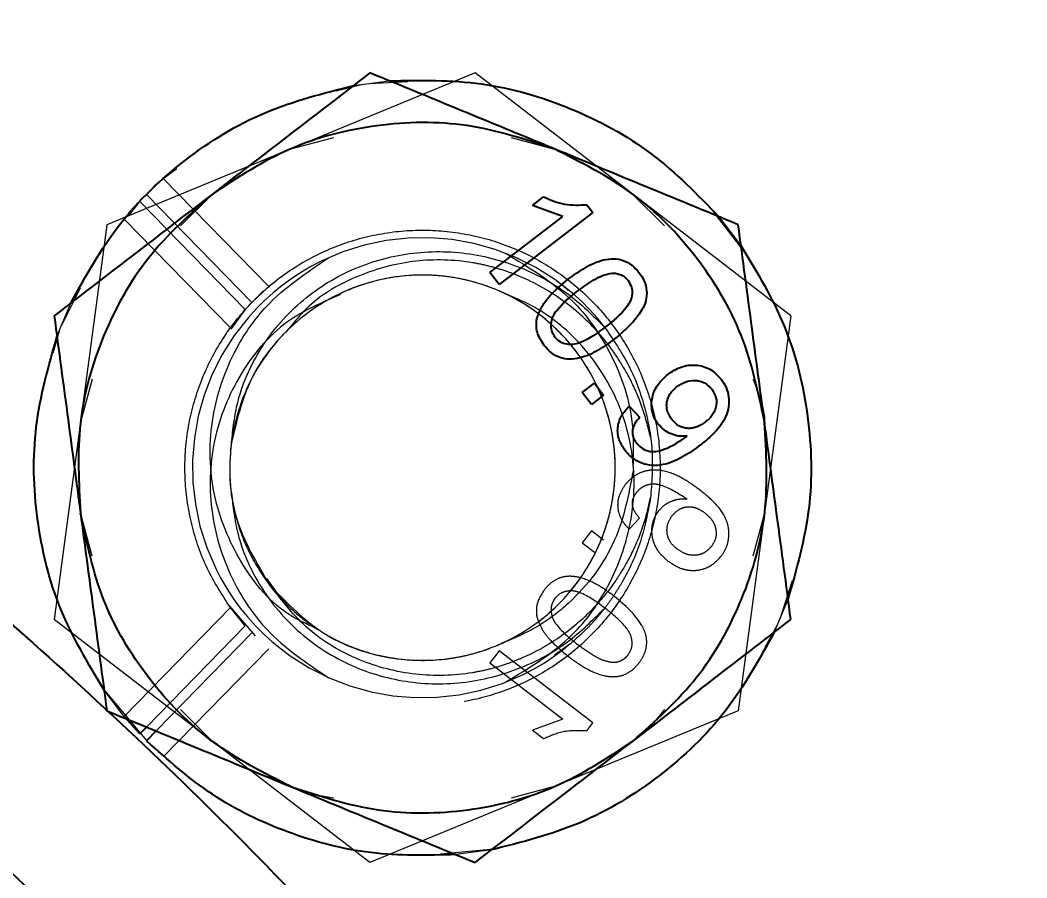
# Model space of a CAD drawing. Header units: millimetres. Extents: x 861 to 27901, y 673 to 17923.
# Drawn here: x 10956.3 to 10991, y 5947.53 to 5977.1 of the extents above; entities that cross this region are included whole.
import ezdxf

# ---------------------------------------------------------------- set-up
doc = ezdxf.new("R2010")
doc.units = ezdxf.units.MM
doc.header["$LTSCALE"] = 33.3
doc.linetypes.add('HIDDEN', pattern=[1.905, 1.27, -0.635])
doc.layers.add('CAPA_1', color=7, linetype='Continuous')
doc.styles.add('SLDTEXTSTYLE0', font='TXT', dxfattribs={"width": 0.75})
doc.dimstyles.new('SLDDIMSTYLE0', dxfattribs={"dimtxt": 66.6, "dimasz": 66.6, "dimexe": 0, "dimexo": 0.0625, "dimgap": 16.65, "dimtad": 2, "dimdec": 0, "dimlfac": 1.261261, "dimrnd": 1e-09, "dimzin": 12, "dimdsep": 46, "dimtxsty": 'SLDTEXTSTYLE0', "dimsah": 1, "dimcen": 0.09, "dimadec": 0, "dimazin": 3, "dimtfac": 1, "dimtdec": 0, "dimtofl": 0, "dimtmove": 0, "dimatfit": 3, "dimfxl": 1, "dimfrac": 2, "dimtolj": 1, "dimtzin": 12, "dimarcsym": 0})

# ---------------------------------------------------------------- blocks, each defined once
blk = doc.blocks.new('_D_13')
at = {"layer": 'CAPA_1', "transparency": 16777216}
for p, q in [((9823.174, 6912.246), (14695.32, 6912.246)), ((14662.02, 6912.246), (14662.02, 5357.984)), ((14240.181, 5357.984), (14695.32, 5357.984))]:
    blk.add_line(p, q, dxfattribs=at)
for points in [[(14662.02, 6912.246), (14651.774, 6845.646), (14672.266, 6845.646)], [(14662.02, 5357.984), (14672.266, 5424.584), (14651.774, 5424.584)]]:
    blk.add_solid(points, dxfattribs=at)
at = {"layer": 'CAPA_1', "transparency": 16777216, "insert": (14576.168, 6036.695), "char_height": 66.6, "attachment_point": 1, "rotation": 90, "style": 'SLDTEXTSTYLE0'}
blk.add_mtext('1960', dxfattribs=at)

msp = doc.modelspace()

# ---------------------------------------------------------------- linework, layer by layer
at = {"color": 1, "linetype": 'HIDDEN', "lineweight": 18}
for p, q in [((10971.982, 5975.278), (10959.287, 5970.042)), ((10982.864, 5966.901), (10971.982, 5975.278)), ((10967.19, 5974.656), (10968.065, 5974.876)), ((10967.785, 5974.839), (10969.021, 5975.004)), ((10968.329, 5974.911), (10969.664, 5974.982)), ((10965.634, 5972.66), (10967.117, 5973.055)), ((10973.221, 5973.055), (10974.719, 5972.651)), ((10961.233, 5971.634), (10961.701, 5971.978)), ((10960.652, 5971.081), (10961.233, 5971.634)), ((10964.869, 5967.91), (10961.233, 5971.634)), ((10964.283, 5967.361), (10960.652, 5971.081)), ((10977.423, 5971.09), (10978.506, 5970.003)), ((10960.044, 5970.354), (10960.419, 5970.839)), ((10960.419, 5970.839), (10964.054, 5967.115)), ((10962.832, 5971.001), (10961.831, 5970.003)), ((10980.175, 5970.513), (10981.286, 5969.067)), ((10959.287, 5970.042), (10957.473, 5956.43)), ((10959.885, 5970.237), (10963.547, 5966.486)), ((10980.386, 5970.317), (10981.146, 5969.329)), ((10965.002, 5968.003), (10964.869, 5967.91)), ((10975.186, 5967.779), (10975.005, 5967.948)), ((10957.742, 5966.608), (10958.375, 5967.873)), ((10964.869, 5967.91), (10964.283, 5967.361)), ((10967.781, 5967.863), (10967.629, 5967.784)), ((10957.569, 5966.188), (10958.044, 5967.34)), ((10964.054, 5967.115), (10963.558, 5966.437)), ((10982.864, 5966.901), (10981.051, 5953.289)), ((10957.439, 5965.625), (10957.652, 5966.39)), ((10958.78, 5964.717), (10958.38, 5963.236)), ((10977.826, 5959.757), (10978.029, 5960.635)), ((10979.209, 5960.64), (10979.286, 5960.578)), ((10958.78, 5958.614), (10958.38, 5960.114)), ((10981.958, 5960.095), (10981.558, 5958.614)), ((10977.291, 5959.543), (10977.651, 5959.925)), ((10975.996, 5959.487), (10975.677, 5959.073)), ((10976.409, 5959.168), (10975.996, 5959.487)), ((10975.677, 5959.073), (10976.091, 5958.754)), ((10964.794, 5957.842), (10965.171, 5957.315)), ((10982.912, 5957.767), (10982.494, 5956.477)), ((10959.885, 5953.094), (10963.547, 5956.846)), ((10963.52, 5956.892), (10964.405, 5955.866)), ((10964.054, 5956.216), (10963.547, 5956.846)), ((10982.769, 5957.143), (10982.294, 5955.991)), ((10968.356, 5948.053), (10957.473, 5956.43)), ((10960.649, 5952.727), (10964.054, 5956.216)), ((10982.395, 5956.237), (10981.97, 5955.47)), ((10964.283, 5955.97), (10960.983, 5952.59)), ((10974.714, 5955.216), (10975.244, 5955.594)), ((10964.869, 5955.422), (10961.233, 5951.697)), ((10972.811, 5955.349), (10972.492, 5954.935)), ((10976.038, 5952.865), (10972.811, 5955.349)), ((10972.492, 5954.935), (10975.007, 5953)), ((10960.723, 5952.193), (10959.168, 5954.048)), ((10959.885, 5953.094), (10959.192, 5954.002)), ((10962.915, 5952.241), (10961.831, 5953.328)), ((10981.051, 5953.289), (10968.356, 5948.053)), ((10975.007, 5953), (10973.958, 5952.621)), ((10975.833, 5952.599), (10976.038, 5952.865)), ((10973.958, 5952.621), (10974.339, 5952.327)), ((10974.703, 5950.671), (10973.221, 5950.276)), ((10972.628, 5948.515), (10970.794, 5948.34)), ((10972.552, 5948.492), (10971.317, 5948.328))]:
    msp.add_line(p, q, dxfattribs=at)
at = {"color": 7, "linetype": 'Continuous', "lineweight": 25}
for p, q in [((10973.958, 5970.71), (10974.339, 5971.004)), ((10975.007, 5970.332), (10973.958, 5970.71)), ((10975.833, 5970.733), (10976.038, 5970.466)), ((10976.038, 5970.466), (10972.811, 5967.982)), ((10972.492, 5968.396), (10975.007, 5970.332)), ((10972.811, 5967.982), (10972.492, 5968.396)), ((10975.677, 5964.258), (10976.091, 5964.577)), ((10976.091, 5964.577), (10976.409, 5964.163)), ((10975.996, 5963.845), (10975.677, 5964.258)), ((10976.409, 5964.163), (10975.996, 5963.845)), ((10977.291, 5963.788), (10977.651, 5963.406)), ((10979.209, 5962.691), (10979.286, 5962.753)), ((10960.419, 5952.492), (10959.885, 5953.094)), ((10960.419, 5952.492), (10960.649, 5952.727)), ((10960.652, 5952.251), (10960.983, 5952.59))]:
    msp.add_line(p, q, dxfattribs=at)
at = {"color": 1, "linetype": 'HIDDEN', "lineweight": 18}
msp.add_circle((10855.14, 5841.201), 111.981, dxfattribs=at)
for centre, radius, start, end in [((10970.169, 5961.666), 7.929, 37.5876, 307.5876), ((10855.14, 5841.201), 120.205, 271.70087, 88.29911)]:
    msp.add_arc(centre, radius, start, end, dxfattribs=at)
for points in [[(11121.761, 6013.667), (11118.455, 6018.601), (11111.843, 6028.468), (11100.893, 6042.534), (11089.23, 6056.005), (11076.814, 6068.791), (11063.705, 6080.863), (11049.939, 6092.18), (11035.56, 6102.707), (11020.613, 6112.412), (11005.146, 6121.264), (10989.207, 6129.234), (10972.846, 6136.298), (10956.115, 6142.434), (10939.065, 6147.622), (10921.752, 6151.845), (10904.23, 6155.092), (10886.552, 6157.35), (10868.776, 6158.614), (10850.957, 6158.88), (10833.152, 6158.145), (10815.415, 6156.414), (10797.803, 6153.691), (10780.372, 6149.984), (10763.176, 6145.306), (10746.27, 6139.671), (10729.705, 6133.097), (10713.536, 6125.605), (10697.812, 6117.218), (10682.583, 6107.962), (10667.897, 6097.867), (10653.801, 6086.965), (10640.337, 6075.289), (10627.55, 6062.876), (10615.478, 6049.767), (10604.161, 6036.001), (10593.633, 6021.622), (10583.929, 6006.675), (10575.077, 5991.208), (10567.107, 5975.269), (10560.043, 5958.908), (10553.907, 5942.176), (10548.719, 5925.127), (10544.495, 5907.814), (10541.249, 5890.291), (10538.99, 5872.614), (10537.726, 5854.838), (10537.461, 5837.019), (10538.195, 5819.213), (10539.927, 5801.477), (10542.65, 5783.865), (10546.357, 5766.434), (10551.034, 5749.238), (10556.67, 5732.332), (10563.241, 5715.765), (10570.746, 5699.604), (10579.086, 5683.85), (10585.374, 5673.773), (10588.519, 5668.735)], [(10622.137, 5690.482), (10619.39, 5694.885), (10613.894, 5703.69), (10606.606, 5717.459), (10600.047, 5731.582), (10594.305, 5746.059), (10589.38, 5760.834), (10585.292, 5775.861), (10582.053, 5791.095), (10579.673, 5806.486), (10578.16, 5821.986), (10577.518, 5837.546), (10577.75, 5853.118), (10578.854, 5868.653), (10580.828, 5884.101), (10583.665, 5899.415), (10587.356, 5914.545), (10591.89, 5929.444), (10597.252, 5944.066), (10603.425, 5958.364), (10610.391, 5972.293), (10618.126, 5985.81), (10626.607, 5998.872), (10635.808, 6011.438), (10645.698, 6023.468), (10656.247, 6034.925), (10667.422, 6045.772), (10679.188, 6055.976), (10691.507, 6065.504), (10704.341, 6074.326), (10717.65, 6082.414), (10731.391, 6089.744), (10745.522, 6096.291), (10759.997, 6102.036), (10774.772, 6106.961), (10789.8, 6111.049), (10805.033, 6114.288), (10820.424, 6116.668), (10835.924, 6118.181), (10851.485, 6118.823), (10867.057, 6118.591), (10882.591, 6117.486), (10898.04, 6115.512), (10913.353, 6112.675), (10928.483, 6108.984), (10943.382, 6104.451), (10958.004, 6099.089), (10972.302, 6092.915), (10986.232, 6085.95), (10999.748, 6078.215), (11012.81, 6069.733), (11025.376, 6060.533), (11037.407, 6050.643), (11048.863, 6040.093), (11059.713, 6028.92), (11069.905, 6017.147), (11079.475, 6004.855), (11085.253, 5996.232), (11088.142, 5991.92)], [(10588.519, 5668.735), (10591.824, 5663.802), (10598.436, 5653.935), (10609.386, 5639.869), (10621.049, 5626.397), (10633.465, 5613.612), (10646.574, 5601.54), (10660.34, 5590.223), (10674.719, 5579.695), (10689.666, 5569.99), (10705.133, 5561.139), (10721.072, 5553.168), (10737.433, 5546.104), (10754.165, 5539.969), (10771.214, 5534.781), (10788.527, 5530.557), (10806.05, 5527.311), (10823.727, 5525.052), (10841.503, 5523.788), (10859.322, 5523.523), (10877.128, 5524.257), (10894.864, 5525.989), (10912.476, 5528.712), (10929.907, 5532.418), (10947.103, 5537.096), (10964.01, 5542.731), (10980.574, 5549.305), (10996.743, 5556.797), (11012.467, 5565.185), (11027.696, 5574.44), (11042.382, 5584.535), (11056.479, 5595.438), (11069.942, 5607.114), (11082.729, 5619.526), (11094.801, 5632.636), (11106.118, 5646.402), (11116.646, 5660.781), (11126.351, 5675.727), (11135.202, 5691.195), (11143.172, 5707.134), (11150.237, 5723.495), (11156.372, 5740.226), (11161.56, 5757.275), (11165.784, 5774.588), (11169.03, 5792.111), (11171.289, 5809.788), (11172.553, 5827.564), (11172.818, 5845.383), (11172.084, 5863.189), (11170.352, 5880.926), (11167.629, 5898.537), (11163.922, 5915.969), (11159.245, 5933.165), (11153.609, 5950.071), (11147.038, 5966.637), (11139.533, 5982.798), (11131.194, 5998.553), (11124.905, 6008.629), (11121.761, 6013.667)], [(10990.718, 5841.201), (10990.651, 5844.446), (10990.516, 5850.936), (10989.43, 5860.62), (10987.701, 5870.204), (10985.276, 5879.639), (10982.184, 5888.876), (10978.437, 5897.867), (10974.054, 5906.566), (10969.058, 5914.928), (10963.476, 5922.91), (10957.335, 5930.472), (10950.668, 5937.573), (10943.508, 5944.178), (10935.893, 5950.252), (10927.862, 5955.764), (10919.456, 5960.686), (10910.719, 5964.992), (10901.695, 5968.66), (10892.432, 5971.671), (10882.976, 5974.01), (10873.377, 5975.665), (10863.684, 5976.627), (10853.947, 5976.891), (10844.216, 5976.456), (10834.541, 5975.324), (10824.972, 5973.501), (10815.559, 5970.996), (10806.35, 5967.822), (10797.392, 5963.995), (10788.732, 5959.536), (10780.414, 5954.468), (10772.481, 5948.815), (10764.974, 5942.608), (10757.932, 5935.879), (10751.39, 5928.661), (10745.383, 5920.993), (10739.942, 5912.914), (10735.094, 5904.465), (10730.865, 5895.69), (10727.277, 5886.635), (10724.347, 5877.345), (10722.091, 5867.869), (10720.52, 5858.256), (10719.644, 5848.555), (10719.465, 5838.816), (10719.986, 5829.089), (10721.203, 5819.424), (10723.111, 5809.872), (10725.698, 5800.482), (10728.953, 5791.301), (10732.858, 5782.377), (10737.393, 5773.756), (10742.534, 5765.483), (10748.256, 5757.6), (10754.529, 5750.148), (10761.32, 5743.165), (10768.595, 5736.687), (10776.315, 5730.748), (10784.442, 5725.378), (10792.933, 5720.604), (10801.745, 5716.453), (10810.831, 5712.942), (10820.148, 5710.104), (10829.638, 5707.892), (10836.068, 5706.999), (10839.282, 5706.553)], [(10989.925, 5841.201), (10989.845, 5844.73), (10989.685, 5851.787), (10988.393, 5862.308), (10986.339, 5872.699), (10983.46, 5882.895), (10979.794, 5892.835), (10975.358, 5902.456), (10970.181, 5911.699), (10964.296, 5920.508), (10957.737, 5928.828), (10950.545, 5936.607), (10942.766, 5943.799), (10934.446, 5950.357), (10925.637, 5956.243), (10916.394, 5961.42), (10906.773, 5965.855), (10896.833, 5969.522), (10886.637, 5972.398), (10876.246, 5974.464), (10865.726, 5975.71), (10855.14, 5976.126), (10844.553, 5975.71), (10834.033, 5974.464), (10823.642, 5972.398), (10813.446, 5969.522), (10803.506, 5965.855), (10793.885, 5961.42), (10784.642, 5956.243), (10775.833, 5950.357), (10767.513, 5943.799), (10759.734, 5936.607), (10752.542, 5928.828), (10745.983, 5920.508), (10740.098, 5911.699), (10734.921, 5902.456), (10730.486, 5892.835), (10726.819, 5882.895), (10723.943, 5872.699), (10721.876, 5862.308), (10720.631, 5851.787), (10720.215, 5841.201), (10720.631, 5830.615), (10721.876, 5820.094), (10723.943, 5809.704), (10726.819, 5799.507), (10730.486, 5789.568), (10734.921, 5779.947), (10740.098, 5770.703), (10745.983, 5761.895), (10752.542, 5753.575), (10759.734, 5745.795), (10767.513, 5738.604), (10775.833, 5732.045), (10784.642, 5726.159), (10793.885, 5720.983), (10803.506, 5716.547), (10813.446, 5712.881), (10823.642, 5710.005), (10834.033, 5707.938), (10844.553, 5706.693), (10855.14, 5706.277), (10865.726, 5706.693), (10876.246, 5707.938), (10886.637, 5710.005), (10896.833, 5712.881), (10906.773, 5716.547), (10916.394, 5720.983), (10925.637, 5726.159), (10934.446, 5732.045), (10942.766, 5738.604), (10950.545, 5745.795), (10957.737, 5753.575), (10964.296, 5761.895), (10970.181, 5770.703), (10975.358, 5779.947), (10979.794, 5789.568), (10983.46, 5799.507), (10986.339, 5809.704), (10988.393, 5820.094), (10989.685, 5830.615), (10989.845, 5837.673), (10989.925, 5841.201)], [(10988.399, 5841.201), (10988.32, 5844.69), (10988.162, 5851.667), (10986.884, 5862.069), (10984.853, 5872.342), (10982.006, 5882.423), (10978.382, 5892.25), (10973.997, 5901.762), (10968.879, 5910.901), (10963.06, 5919.61), (10956.575, 5927.835), (10949.465, 5935.527), (10941.774, 5942.637), (10933.548, 5949.121), (10924.839, 5954.94), (10915.7, 5960.058), (10906.188, 5964.444), (10896.361, 5968.068), (10886.28, 5970.915), (10876.007, 5972.946), (10865.606, 5974.223), (10858.628, 5974.382), (10855.14, 5974.461)], [(10963.547, 5956.846), (10963.262, 5957.286), (10962.692, 5958.168), (10962.178, 5959.667), (10961.939, 5961.226), (10962.008, 5962.805), (10962.375, 5964.341), (10963.028, 5965.779), (10963.945, 5967.066), (10965.089, 5968.155), (10966.421, 5969.005), (10967.89, 5969.585), (10969.443, 5969.874), (10971.023, 5969.862), (10972.571, 5969.548), (10974.031, 5968.945), (10975.349, 5968.075), (10976.477, 5966.969), (10977.373, 5965.668), (10978.004, 5964.22), (10978.347, 5962.678), (10978.39, 5961.099), (10978.131, 5959.54), (10977.579, 5958.06), (10976.755, 5956.713), (10975.689, 5955.547), (10974.42, 5954.606), (10972.995, 5953.925), (10971.466, 5953.528), (10969.889, 5953.43), (10968.322, 5953.634), (10966.827, 5954.137), (10965.439, 5954.901), (10964.668, 5955.614), (10964.283, 5955.97)], [(10964.906, 5957.615), (10964.455, 5958.364), (10963.553, 5959.864), (10963.422, 5962.552), (10964.26, 5965.062), (10966.013, 5967.066), (10968.395, 5968.245), (10971.048, 5968.423), (10973.567, 5967.572), (10975.568, 5965.822), (10976.748, 5963.439), (10976.926, 5960.787), (10976.075, 5958.267), (10974.326, 5956.267), (10971.94, 5955.084), (10969.3, 5954.916), (10966.734, 5955.731), (10965.516, 5956.987), (10964.906, 5957.615)], [(10981.997, 5841.201), (10981.921, 5837.88), (10981.771, 5831.238), (10980.554, 5821.336), (10978.621, 5811.557), (10975.911, 5801.96), (10972.461, 5792.605), (10968.286, 5783.55), (10963.414, 5774.85), (10957.875, 5766.56), (10951.702, 5758.729), (10944.933, 5751.407), (10937.611, 5744.639), (10929.781, 5738.466), (10921.49, 5732.926), (10912.791, 5728.054), (10903.736, 5723.88), (10894.381, 5720.429), (10884.784, 5717.722), (10875.005, 5715.777), (10865.103, 5714.605), (10855.14, 5714.214), (10845.176, 5714.605), (10835.274, 5715.777), (10825.495, 5717.722), (10815.898, 5720.429), (10806.543, 5723.88), (10797.488, 5728.054), (10788.789, 5732.926), (10780.498, 5738.466), (10772.668, 5744.639), (10765.346, 5751.407), (10758.577, 5758.729), (10752.404, 5766.56), (10746.865, 5774.85), (10741.993, 5783.55), (10737.818, 5792.605), (10734.367, 5801.96), (10731.661, 5811.557), (10729.715, 5821.336), (10728.543, 5831.238), (10728.152, 5841.201), (10728.543, 5851.165), (10729.715, 5861.066), (10731.661, 5870.846), (10734.367, 5880.443), (10737.818, 5889.797), (10741.993, 5898.852), (10746.865, 5907.552), (10752.404, 5915.843), (10758.577, 5923.673), (10765.346, 5930.995), (10772.668, 5937.763), (10780.498, 5943.936), (10788.789, 5949.476), (10797.488, 5954.348), (10806.543, 5958.522), (10815.898, 5961.974), (10825.495, 5964.68), (10835.274, 5966.625), (10845.176, 5967.797), (10855.14, 5968.189), (10865.103, 5967.797), (10875.005, 5966.625), (10884.784, 5964.68), (10894.381, 5961.974), (10903.736, 5958.522), (10912.791, 5954.348), (10921.49, 5949.476), (10929.781, 5943.936), (10937.611, 5937.763), (10944.933, 5930.995), (10951.702, 5923.673), (10957.875, 5915.843), (10963.414, 5907.552), (10968.286, 5898.852), (10972.461, 5889.797), (10975.911, 5880.443), (10978.621, 5870.846), (10980.554, 5861.066), (10981.771, 5851.165), (10981.921, 5844.522), (10981.997, 5841.201)], [(10976.452, 5966.502), (10976.746, 5966.071), (10977.334, 5965.211), (10977.869, 5963.733), (10978.146, 5962.187), (10978.068, 5961.147), (10978.029, 5960.627)], [(10980.015, 5841.201), (10979.94, 5844.47), (10979.792, 5851.009), (10978.595, 5860.756), (10976.692, 5870.383), (10974.024, 5879.829), (10970.628, 5889.038), (10966.518, 5897.952), (10961.723, 5906.515), (10956.269, 5914.676), (10950.193, 5922.384), (10943.53, 5929.592), (10936.323, 5936.255), (10928.615, 5942.331), (10920.454, 5947.784), (10911.89, 5952.58), (10902.976, 5956.689), (10893.768, 5960.087), (10884.321, 5962.751), (10874.694, 5964.666), (10864.947, 5965.819), (10855.14, 5966.205), (10845.332, 5965.819), (10835.585, 5964.666), (10825.958, 5962.751), (10816.511, 5960.087), (10807.303, 5956.689), (10798.389, 5952.58), (10789.825, 5947.784), (10781.664, 5942.331), (10773.956, 5936.255), (10766.749, 5929.592), (10760.086, 5922.384), (10754.01, 5914.676), (10748.557, 5906.515), (10743.761, 5897.952), (10739.651, 5889.038), (10736.255, 5879.829), (10733.587, 5870.383), (10731.684, 5860.756), (10730.487, 5851.009), (10730.339, 5844.47), (10730.265, 5841.201)], [(10964.906, 5957.615), (10964.66, 5957.975), (10964.167, 5958.696), (10963.719, 5959.934), (10963.487, 5961.229), (10963.552, 5962.1), (10963.585, 5962.535)], [(10753.617, 5775.531), (10755.397, 5772.912), (10758.956, 5767.674), (10765.055, 5760.379), (10771.665, 5753.554), (10778.801, 5747.277), (10786.405, 5741.576), (10794.434, 5736.491), (10802.836, 5732.05), (10811.562, 5728.283), (10820.555, 5725.212), (10829.762, 5722.856), (10839.126, 5721.23), (10848.588, 5720.344), (10858.091, 5720.202), (10867.575, 5720.807), (10876.983, 5722.153), (10886.256, 5724.234), (10895.337, 5727.036), (10904.17, 5730.542), (10912.701, 5734.73), (10920.878, 5739.574), (10928.648, 5745.045), (10935.966, 5751.109), (10942.786, 5757.729), (10949.065, 5764.863), (10954.764, 5772.467), (10959.85, 5780.496), (10964.29, 5788.898), (10968.057, 5797.623), (10971.128, 5806.617), (10973.484, 5815.824), (10975.111, 5825.187), (10975.997, 5834.65), (10976.139, 5844.152), (10975.534, 5853.637), (10974.187, 5863.044), (10972.107, 5872.317), (10969.305, 5881.399), (10965.799, 5890.232), (10961.611, 5898.763), (10956.766, 5906.939), (10951.295, 5914.71), (10945.231, 5922.028), (10938.612, 5928.847), (10931.478, 5935.126), (10923.874, 5940.826), (10915.845, 5945.912), (10907.443, 5950.352), (10898.717, 5954.119), (10889.724, 5957.19), (10880.517, 5959.546), (10871.153, 5961.172), (10861.691, 5962.059), (10852.188, 5962.2), (10842.704, 5961.596), (10833.296, 5960.249), (10824.023, 5958.168), (10814.942, 5955.366), (10806.109, 5951.861), (10797.578, 5947.672), (10789.402, 5942.828), (10781.631, 5937.357), (10774.313, 5931.293), (10767.494, 5924.674), (10761.215, 5917.54), (10755.515, 5909.935), (10750.429, 5901.907), (10745.989, 5893.504), (10742.222, 5884.779), (10739.151, 5875.785), (10736.795, 5866.578), (10735.168, 5857.215), (10734.282, 5847.753), (10734.14, 5838.25), (10734.745, 5828.766), (10736.092, 5819.358), (10738.173, 5810.085), (10740.972, 5801.003), (10744.488, 5792.175), (10748.64, 5783.621), (10751.958, 5778.228), (10753.617, 5775.531)], [(10754.949, 5776.392), (10756.705, 5773.807), (10760.217, 5768.638), (10766.237, 5761.439), (10772.76, 5754.703), (10779.803, 5748.508), (10787.307, 5742.883), (10795.23, 5737.864), (10803.522, 5733.482), (10812.133, 5729.764), (10821.009, 5726.733), (10830.095, 5724.408), (10839.336, 5722.804), (10848.674, 5721.929), (10858.052, 5721.789), (10867.412, 5722.386), (10876.696, 5723.715), (10885.848, 5725.768), (10894.81, 5728.533), (10903.527, 5731.993), (10911.946, 5736.126), (10920.015, 5740.907), (10927.684, 5746.307), (10934.906, 5752.291), (10941.636, 5758.823), (10947.833, 5765.864), (10953.458, 5773.369), (10958.477, 5781.292), (10962.859, 5789.584), (10966.577, 5798.195), (10969.607, 5807.071), (10971.932, 5816.157), (10973.537, 5825.398), (10974.412, 5834.736), (10974.552, 5844.114), (10973.955, 5853.474), (10972.626, 5862.758), (10970.573, 5871.909), (10967.807, 5880.871), (10964.348, 5889.589), (10960.214, 5898.008), (10955.434, 5906.077), (10950.034, 5913.746), (10944.05, 5920.968), (10937.517, 5927.698), (10930.477, 5933.894), (10922.972, 5939.52), (10915.049, 5944.539), (10906.757, 5948.92), (10898.146, 5952.638), (10889.27, 5955.669), (10880.184, 5957.994), (10870.943, 5959.599), (10861.605, 5960.474), (10852.227, 5960.613), (10842.867, 5960.017), (10833.583, 5958.688), (10824.431, 5956.634), (10815.469, 5953.869), (10806.752, 5950.409), (10798.333, 5946.276), (10790.264, 5941.495), (10782.595, 5936.096), (10775.373, 5930.112), (10768.643, 5923.579), (10762.446, 5916.539), (10756.821, 5909.034), (10751.802, 5901.111), (10747.42, 5892.818), (10743.703, 5884.208), (10740.672, 5875.332), (10738.347, 5866.246), (10736.742, 5857.005), (10735.867, 5847.667), (10735.727, 5838.289), (10736.324, 5828.929), (10737.653, 5819.644), (10739.707, 5810.493), (10742.47, 5801.53), (10745.939, 5792.818), (10750.037, 5784.376), (10753.311, 5779.053), (10754.949, 5776.392)]]:
    msp.add_open_spline(points, degree=3, dxfattribs=at)
for points, knots in [([(11104.785, 6002.686), (11101.689, 6007.305), (11095.499, 6016.544), (11085.246, 6029.715), (11074.325, 6042.329), (11062.7, 6054.3), (11050.426, 6065.603), (11037.536, 6076.2), (11024.073, 6086.057), (11010.078, 6095.144), (10995.595, 6103.432), (10980.671, 6110.895), (10965.352, 6117.509), (10949.685, 6123.254), (10933.722, 6128.112), (10917.511, 6132.067), (10901.104, 6135.106), (10884.552, 6137.221), (10867.908, 6138.404), (10851.224, 6138.653), (10834.552, 6137.965), (10817.944, 6136.344), (10801.454, 6133.794), (10785.133, 6130.324), (10769.031, 6125.944), (10753.201, 6120.668), (10737.692, 6114.512), (10722.552, 6107.497), (10707.829, 6099.644), (10693.57, 6090.977), (10679.819, 6081.525), (10666.62, 6071.317), (10654.014, 6060.384), (10642.04, 6048.762), (10630.738, 6036.487), (10620.141, 6023.598), (10610.284, 6010.134), (10601.197, 5996.139), (10592.909, 5981.657), (10585.446, 5966.733), (10578.831, 5951.413), (10573.087, 5935.747), (10568.229, 5919.784), (10564.275, 5903.573), (10561.23, 5887.166), (10559.136, 5870.614), (10557.943, 5854.847), (10557.902, 5844.605), (10557.883, 5839.924)], [0, 0, 0, 0, 0.021814, 0.043628, 0.065442, 0.087256, 0.109071, 0.130885, 0.152699, 0.174513, 0.196327, 0.218141, 0.239955, 0.261769, 0.283583, 0.305397, 0.327212, 0.349026, 0.37084, 0.392654, 0.414468, 0.436282, 0.458096, 0.47991, 0.501724, 0.523538, 0.545353, 0.567167, 0.588981, 0.610795, 0.632609, 0.654423, 0.676237, 0.698051, 0.719865, 0.74168, 0.763494, 0.785308, 0.807122, 0.828936, 0.85075, 0.872564, 0.894378, 0.916192, 0.938006, 0.959821, 0.981635, 1, 1, 1, 1]), ([(10747.255, 5564.206), (10751.701, 5562.52), (10761.345, 5558.862), (10776.563, 5554.305), (10792.767, 5550.332), (10809.176, 5547.297), (10825.727, 5545.181), (10842.371, 5543.998), (10859.055, 5543.75), (10875.728, 5544.437), (10892.335, 5546.058), (10908.825, 5548.608), (10925.146, 5552.079), (10941.248, 5556.459), (10957.078, 5561.735), (10972.587, 5567.89), (10987.727, 5574.906), (11002.45, 5582.759), (11016.709, 5591.425), (11030.46, 5600.877), (11043.659, 5611.086), (11056.265, 5622.018), (11068.239, 5633.64), (11079.541, 5645.915), (11090.138, 5658.805), (11099.995, 5672.268), (11109.082, 5686.263), (11117.37, 5700.746), (11124.833, 5715.67), (11131.448, 5730.989), (11137.193, 5746.655), (11142.05, 5762.619), (11146.005, 5778.83), (11149.044, 5795.237), (11151.159, 5811.789), (11152.343, 5828.433), (11152.591, 5845.117), (11151.904, 5861.789), (11150.282, 5878.397), (11147.733, 5894.887), (11144.262, 5911.208), (11139.882, 5927.309), (11134.605, 5943.139), (11128.453, 5958.651), (11121.426, 5973.783), (11113.617, 5988.534), (11107.729, 5997.969), (11104.785, 6002.686)], [0, 0, 0, 0, 0.019062, 0.041356, 0.06365, 0.085944, 0.108238, 0.130532, 0.152826, 0.17512, 0.197414, 0.219708, 0.242002, 0.264296, 0.286591, 0.308885, 0.331179, 0.353473, 0.375767, 0.398061, 0.420355, 0.442649, 0.464943, 0.487237, 0.509531, 0.531825, 0.554119, 0.576413, 0.598707, 0.621001, 0.643295, 0.665589, 0.687883, 0.710177, 0.732471, 0.754765, 0.77706, 0.799354, 0.821648, 0.843942, 0.866236, 0.88853, 0.910824, 0.933118, 0.955412, 0.977706, 1, 1, 1, 1]), ([(11091.47, 5994.073), (11094.257, 5989.608), (11099.832, 5980.676), (11107.224, 5966.712), (11113.876, 5952.387), (11119.7, 5937.702), (11124.696, 5922.717), (11128.842, 5907.474), (11132.128, 5892.024), (11134.541, 5876.413), (11136.076, 5860.691), (11136.727, 5844.908), (11136.492, 5829.114), (11135.372, 5813.357), (11133.37, 5797.688), (11130.492, 5782.156), (11126.748, 5766.81), (11122.15, 5751.698), (11116.711, 5736.867), (11110.45, 5722.365), (11103.385, 5708.237), (11095.539, 5694.526), (11086.937, 5681.278), (11077.605, 5668.533), (11067.573, 5656.33), (11056.873, 5644.71), (11045.539, 5633.708), (11033.605, 5623.359), (11021.11, 5613.695), (11008.092, 5604.747), (10994.593, 5596.542), (10980.656, 5589.108), (10966.323, 5582.467), (10951.641, 5576.64), (10936.655, 5571.645), (10921.413, 5567.499), (10905.962, 5564.213), (10890.351, 5561.799), (10874.63, 5560.265), (10858.847, 5559.614), (10843.052, 5559.849), (10827.295, 5560.969), (10811.627, 5562.971), (10796.095, 5565.849), (10780.748, 5569.593), (10765.636, 5574.191), (10750.806, 5579.63), (10736.303, 5585.891), (10722.175, 5592.956), (10708.465, 5600.802), (10695.216, 5609.404), (10682.471, 5618.736), (10670.269, 5628.767), (10658.648, 5639.467), (10647.646, 5650.802), (10637.297, 5662.736), (10627.633, 5675.231), (10618.685, 5688.249), (10610.481, 5701.747), (10603.046, 5715.685), (10596.405, 5730.017), (10590.578, 5744.7), (10585.583, 5759.686), (10581.438, 5774.928), (10578.148, 5790.379), (10575.75, 5805.99), (10574.19, 5821.383), (10573.887, 5831.578), (10573.74, 5836.511)], [0, 0, 0, 0, 0.015166, 0.030332, 0.045498, 0.060663, 0.075829, 0.090995, 0.106161, 0.121327, 0.136493, 0.151659, 0.166825, 0.18199, 0.197156, 0.212322, 0.227488, 0.242654, 0.25782, 0.272986, 0.288151, 0.303317, 0.318483, 0.333649, 0.348815, 0.363981, 0.379147, 0.394312, 0.409478, 0.424644, 0.43981, 0.454976, 0.470142, 0.485308, 0.500474, 0.515639, 0.530805, 0.545971, 0.561137, 0.576303, 0.591469, 0.606635, 0.6218, 0.636966, 0.652132, 0.667298, 0.682464, 0.69763, 0.712796, 0.727961, 0.743127, 0.758293, 0.773459, 0.788625, 0.803791, 0.818957, 0.834123, 0.849288, 0.864454, 0.87962, 0.894786, 0.909952, 0.925118, 0.940284, 0.955449, 0.970615, 0.985781, 1, 1, 1, 1]), ([(11088.142, 5991.92), (11090.89, 5987.518), (11096.385, 5978.712), (11103.673, 5964.944), (11110.232, 5950.821), (11115.974, 5936.343), (11120.899, 5921.569), (11124.987, 5906.541), (11128.226, 5891.308), (11130.606, 5875.917), (11132.119, 5860.417), (11132.761, 5844.856), (11132.529, 5829.284), (11131.425, 5813.749), (11129.451, 5798.301), (11126.614, 5782.988), (11122.923, 5767.858), (11118.389, 5752.958), (11113.027, 5738.337), (11106.854, 5724.039), (11099.888, 5710.109), (11092.153, 5696.592), (11083.672, 5683.53), (11074.472, 5670.965), (11064.581, 5658.934), (11054.032, 5647.478), (11042.857, 5636.63), (11031.091, 5626.427), (11018.772, 5616.899), (11005.938, 5608.077), (10992.629, 5599.988), (10978.888, 5592.659), (10964.757, 5586.111), (10950.282, 5580.366), (10935.507, 5575.442), (10920.479, 5571.354), (10905.246, 5568.114), (10889.855, 5565.735), (10874.355, 5564.221), (10858.794, 5563.58), (10843.222, 5563.812), (10827.688, 5564.916), (10812.24, 5566.891), (10796.925, 5569.724), (10781.801, 5573.429), (10767.205, 5577.812), (10757.819, 5581.376), (10753.285, 5583.098)], [0, 0, 0, 0, 0.022255, 0.044509, 0.066764, 0.089018, 0.111273, 0.133527, 0.155782, 0.178037, 0.200291, 0.222546, 0.2448, 0.267055, 0.289309, 0.311564, 0.333819, 0.356073, 0.378328, 0.400582, 0.422837, 0.445091, 0.467346, 0.489601, 0.511855, 0.53411, 0.556364, 0.578619, 0.600873, 0.623128, 0.645383, 0.667637, 0.689892, 0.712146, 0.734401, 0.756655, 0.77891, 0.801165, 0.823419, 0.845674, 0.867928, 0.890183, 0.912438, 0.934692, 0.956947, 0.979201, 1, 1, 1, 1]), ([(10963.585, 5962.535), (10963.636, 5963.001), (10963.737, 5963.921), (10964.346, 5965.487), (10965.468, 5967.052), (10967.205, 5968.342), (10969.188, 5969.054), (10971.288, 5969.194), (10973.343, 5968.734), (10975.13, 5967.816), (10976.04, 5966.911), (10976.452, 5966.502)], [0, 0, 0, 0, 0.081677, 0.161349, 0.291035, 0.413148, 0.534221, 0.654764, 0.776345, 0.898838, 1, 1, 1, 1]), ([(10973.019, 5969.064), (10973.841, 5968.571), (10975.255, 5967.724), (10976.734, 5965.648), (10977.454, 5963.656), (10977.435, 5962.271), (10977.428, 5961.772)], [0, 0, 0, 0, 0.314695, 0.54128, 0.834453, 1, 1, 1, 1]), ([(10966.537, 5956.111), (10966.186, 5956.271), (10965.059, 5956.782), (10963.738, 5958.493), (10962.815, 5960.864), (10962.808, 5963.427), (10963.561, 5965.602), (10964.907, 5967.551), (10966.174, 5968.397), (10966.933, 5968.904)], [0, 0, 0, 0, 0.073226, 0.23471, 0.3941, 0.554574, 0.712039, 0.827456, 1, 1, 1, 1]), ([(10978.029, 5962.704), (10977.938, 5963.074), (10977.755, 5963.815), (10977.322, 5964.761), (10976.82, 5965.594), (10976.235, 5966.35), (10975.301, 5967.268), (10974.328, 5967.903), (10973.466, 5968.287), (10972.987, 5968.466), (10972.462, 5968.621), (10971.443, 5968.833), (10969.905, 5968.877), (10967.96, 5968.363), (10966.391, 5967.493), (10965.712, 5966.652), (10965.46, 5966.339)], [0, 0, 0, 0, 0.069953, 0.139917, 0.190192, 0.248551, 0.314879, 0.430246, 0.459213, 0.488205, 0.524204, 0.55973, 0.679272, 0.802424, 0.926676, 1, 1, 1, 1]), ([(10964.906, 5957.615), (10965.101, 5957.381), (10965.589, 5956.798), (10966.3, 5956.242), (10966.95, 5955.851), (10967.407, 5955.617), (10967.989, 5955.38), (10968.428, 5955.252), (10968.668, 5955.196), (10968.669, 5955.196), (10968.669, 5955.196), (10968.67, 5955.196), (10968.672, 5955.195), (10968.676, 5955.194), (10968.683, 5955.193), (10968.696, 5955.19), (10968.726, 5955.183), (10968.794, 5955.168), (10969.004, 5955.125), (10969.719, 5955.011), (10970.53, 5955.007), (10971.318, 5955.121), (10971.77, 5955.214), (10972.277, 5955.359), (10972.724, 5955.531), (10972.996, 5955.655), (10973.268, 5955.788), (10973.613, 5955.978), (10974.088, 5956.294), (10974.535, 5956.65), (10974.927, 5957.022), (10975.309, 5957.447), (10975.699, 5957.964), (10976, 5958.47), (10976.166, 5958.811), (10976.292, 5959.086), (10976.439, 5959.452), (10976.606, 5959.998), (10976.725, 5960.557), (10976.8, 5961.156), (10976.819, 5961.754), (10976.785, 5962.307), (10976.721, 5962.78), (10976.651, 5963.119), (10976.601, 5963.32), (10976.534, 5963.571), (10976.417, 5963.939), (10976.211, 5964.437), (10975.995, 5964.864), (10975.781, 5965.224), (10975.437, 5965.732), (10974.891, 5966.377), (10974.099, 5967.052), (10973.314, 5967.534), (10972.582, 5967.867), (10971.885, 5968.095), (10971.183, 5968.241), (10970.468, 5968.313), (10969.235, 5968.304), (10967.475, 5967.882), (10965.551, 5966.611), (10964.11, 5964.768), (10963.76, 5963.279), (10963.585, 5962.535)], [0, 0, 0, 0, 0.025018, 0.062505, 0.073457, 0.087536, 0.104741, 0.12507, 0.12508, 0.125088, 0.125103, 0.125129, 0.125176, 0.125264, 0.125429, 0.125753, 0.126422, 0.127908, 0.131491, 0.144058, 0.187539, 0.197474, 0.209566, 0.225509, 0.240805, 0.248969, 0.250106, 0.265748, 0.281391, 0.297034, 0.312676, 0.325838, 0.344007, 0.365974, 0.374124, 0.375253, 0.390902, 0.40655, 0.422199, 0.437847, 0.456199, 0.471384, 0.483402, 0.495485, 0.499868, 0.500438, 0.516867, 0.531646, 0.544773, 0.556248, 0.566071, 0.595236, 0.625559, 0.651348, 0.670843, 0.691622, 0.711565, 0.729805, 0.750654, 0.81299, 0.875327, 0.937663, 1, 1, 1, 1]), ([(10967.337, 5967.633), (10966.702, 5967.361), (10965.282, 5966.751), (10963.729, 5964.851), (10962.818, 5962.463), (10962.807, 5959.906), (10963.561, 5957.729), (10964.907, 5955.78), (10966.174, 5954.934), (10966.933, 5954.427)], [0, 0, 0, 0, 0.123454, 0.276185, 0.426937, 0.578714, 0.727646, 0.836807, 1, 1, 1, 1]), ([(10973.019, 5954.267), (10973.84, 5954.76), (10975.252, 5955.607), (10976.743, 5957.683), (10977.438, 5959.735), (10977.509, 5962.033), (10976.906, 5964.295), (10975.581, 5966.098), (10974.139, 5967.2), (10973.299, 5967.552), (10972.879, 5967.728)], [0, 0, 0, 0, 0.165815, 0.285204, 0.439678, 0.538055, 0.684865, 0.841009, 0.920503, 1, 1, 1, 1]), ([(10981.558, 5964.717), (10981.756, 5964.22), (10981.969, 5963.684), (10981.963, 5963.12), (10981.962, 5963.079)], [0, 0, 0, 0, 0.928699, 1, 1, 1, 1]), ([(10977.428, 5961.56), (10977.271, 5960.735), (10976.945, 5959.026), (10975.575, 5957.234), (10974.14, 5956.131), (10973.299, 5955.779), (10972.879, 5955.603)], [0, 0, 0, 0, 0.315902, 0.654861, 0.827426, 1, 1, 1, 1]), ([(10979.745, 5960.884), (10979.547, 5961.028), (10979.152, 5961.316), (10978.576, 5961.563), (10978.083, 5961.602), (10977.72, 5961.525), (10977.394, 5961.349), (10977.231, 5961.164), (10977.15, 5961.072)], [0, 0, 0, 0, 0.250485, 0.500118, 0.62804, 0.750092, 0.874994, 1, 1, 1, 1]), ([(10977.15, 5961.072), (10977.072, 5960.953), (10976.954, 5960.773), (10976.893, 5960.493), (10976.893, 5960.209), (10977.006, 5959.861), (10977.196, 5959.649), (10977.291, 5959.543)], [0, 0, 0, 0, 0.249859, 0.375956, 0.500482, 0.749847, 1, 1, 1, 1]), ([(10977.539, 5960.807), (10977.591, 5960.865), (10977.697, 5960.982), (10977.912, 5961.088), (10978.148, 5961.124), (10978.61, 5961.021), (10978.943, 5960.809), (10979.209, 5960.64)], [0, 0, 0, 0, 0.125207, 0.25031, 0.375339, 0.50062, 1, 1, 1, 1]), ([(10963.585, 5960.796), (10963.636, 5960.33), (10963.737, 5959.41), (10964.346, 5957.844), (10965.468, 5956.279), (10967.205, 5954.989), (10969.188, 5954.277), (10971.288, 5954.137), (10973.343, 5954.598), (10975.13, 5955.515), (10976.04, 5956.42), (10976.452, 5956.829)], [0, 0, 0, 0, 0.081677, 0.161349, 0.291035, 0.413148, 0.534221, 0.654765, 0.776346, 0.898839, 1, 1, 1, 1]), ([(10977.651, 5959.925), (10977.593, 5959.995), (10977.487, 5960.12), (10977.408, 5960.314), (10977.399, 5960.469), (10977.427, 5960.633), (10977.494, 5960.737), (10977.539, 5960.807)], [0, 0, 0, 0, 0.277074, 0.499914, 0.624834, 0.750381, 1, 1, 1, 1]), ([(10980.462, 5958.612), (10980.524, 5958.706), (10980.649, 5958.894), (10980.732, 5959.225), (10980.733, 5959.564), (10980.61, 5960), (10980.268, 5960.462), (10979.919, 5960.743), (10979.745, 5960.884)], [0, 0, 0, 0, 0.125064, 0.25009, 0.37511, 0.500169, 0.749441, 1, 1, 1, 1]), ([(10978.029, 5960.627), (10977.938, 5960.257), (10977.755, 5959.517), (10977.322, 5958.57), (10976.82, 5957.737), (10976.235, 5956.982), (10975.301, 5956.063), (10974.328, 5955.429), (10973.466, 5955.044), (10972.987, 5954.865), (10972.462, 5954.71), (10971.443, 5954.498), (10969.907, 5954.456), (10967.954, 5954.961), (10966.166, 5956.003), (10965.326, 5957.077), (10964.906, 5957.615)], [0, 0, 0, 0, 0.066556, 0.133122, 0.180956, 0.23648, 0.299587, 0.409351, 0.436911, 0.464495, 0.498747, 0.532548, 0.646284, 0.763454, 0.881671, 1, 1, 1, 1]), ([(10978.029, 5960.627), (10977.932, 5960.118), (10977.739, 5959.099), (10977.241, 5958.033), (10976.837, 5957.371), (10976.619, 5957.049), (10976.385, 5956.739), (10976.186, 5956.5), (10975.995, 5956.287), (10975.641, 5955.91), (10975.283, 5955.613), (10975.005, 5955.383)], [0, 0, 0, 0, 0.249952, 0.499906, 0.562471, 0.625034, 0.687596, 0.750157, 0.77567, 0.825835, 1, 1, 1, 1]), ([(10979.286, 5960.578), (10979.192, 5960.581), (10979.004, 5960.589), (10978.732, 5960.507), (10978.482, 5960.373), (10978.358, 5960.233), (10978.296, 5960.163)], [0, 0, 0, 0, 0.24954, 0.50198, 0.751372, 1, 1, 1, 1]), ([(10979.912, 5960.096), (10979.822, 5960.156), (10979.686, 5960.248), (10979.476, 5960.306), (10979.312, 5960.314), (10979.153, 5960.286), (10978.951, 5960.203), (10978.839, 5960.083), (10978.765, 5960.003)], [0, 0, 0, 0, 0.249977, 0.377915, 0.500342, 0.627106, 0.750811, 1, 1, 1, 1]), ([(10978.296, 5960.163), (10978.272, 5960.13), (10978.224, 5960.064), (10978.146, 5959.921), (10978.079, 5959.728), (10978.054, 5959.483), (10978.083, 5959.239), (10978.159, 5959.005), (10978.321, 5958.719), (10978.506, 5958.556), (10978.629, 5958.448)], [0, 0, 0, 0, 0.062611, 0.125226, 0.250194, 0.373586, 0.500286, 0.62458, 0.750412, 1, 1, 1, 1]), ([(10978.765, 5960.003), (10978.706, 5959.913), (10978.618, 5959.778), (10978.579, 5959.566), (10978.586, 5959.406), (10978.628, 5959.25), (10978.725, 5959.058), (10978.846, 5958.95), (10978.926, 5958.878)], [0, 0, 0, 0, 0.24952, 0.373528, 0.499888, 0.62379, 0.750316, 1, 1, 1, 1]), ([(10980.138, 5958.962), (10980.197, 5959.055), (10980.284, 5959.194), (10980.307, 5959.412), (10980.286, 5959.574), (10980.232, 5959.729), (10980.119, 5959.917), (10979.995, 5960.024), (10979.912, 5960.096)], [0, 0, 0, 0, 0.249017, 0.371845, 0.499365, 0.623226, 0.749892, 1, 1, 1, 1]), ([(10978.926, 5958.878), (10979.021, 5958.815), (10979.21, 5958.688), (10979.502, 5958.644), (10979.726, 5958.675), (10979.942, 5958.755), (10980.059, 5958.879), (10980.138, 5958.962)], [0, 0, 0, 0, 0.25025, 0.499841, 0.629288, 0.750666, 1, 1, 1, 1]), ([(10978.629, 5958.448), (10978.774, 5958.352), (10978.991, 5958.207), (10979.329, 5958.127), (10979.589, 5958.119), (10979.843, 5958.166), (10980.165, 5958.296), (10980.343, 5958.485), (10980.462, 5958.612)], [0, 0, 0, 0, 0.249869, 0.376654, 0.500348, 0.627459, 0.750824, 1, 1, 1, 1]), ([(10976.791, 5957.227), (10976.605, 5957.363), (10976.233, 5957.633), (10975.701, 5957.875), (10975.241, 5957.939), (10974.895, 5957.884), (10974.588, 5957.711), (10974.437, 5957.537), (10974.362, 5957.45)], [0, 0, 0, 0, 0.250472, 0.500339, 0.626188, 0.75018, 0.874972, 1, 1, 1, 1]), ([(10974.362, 5957.45), (10974.268, 5957.305), (10974.127, 5957.087), (10974.089, 5956.786), (10974.094, 5956.616), (10974.11, 5956.531), (10974.118, 5956.489)], [0, 0, 0, 0, 0.498795, 0.749148, 0.874576, 1, 1, 1, 1]), ([(10974.362, 5957.45), (10974.269, 5957.305), (10974.129, 5957.087), (10974.08, 5956.743), (10974.105, 5956.574), (10974.118, 5956.489)], [0, 0, 0, 0, 0.499036, 0.74951, 1, 1, 1, 1]), ([(10974.734, 5957.163), (10974.69, 5957.092), (10974.602, 5956.95), (10974.594, 5956.695), (10974.651, 5956.451), (10974.931, 5956.035), (10975.258, 5955.777), (10975.518, 5955.571)], [0, 0, 0, 0, 0.1246964, 0.2494617, 0.3744323, 0.4996371, 1, 1, 1, 1]), ([(10976.474, 5956.812), (10976.208, 5957.012), (10975.875, 5957.262), (10975.401, 5957.425), (10975.151, 5957.419), (10974.907, 5957.344), (10974.792, 5957.223), (10974.734, 5957.163)], [0, 0, 0, 0, 0.50041, 0.625613, 0.75058, 0.875344, 1, 1, 1, 1]), ([(10977.63, 5954.934), (10977.695, 5955.03), (10977.824, 5955.221), (10977.912, 5955.562), (10977.883, 5955.913), (10977.589, 5956.545), (10977.145, 5956.924), (10976.791, 5957.227)], [0, 0, 0, 0, 0.1253733, 0.2506437, 0.3756975, 0.5011132, 1, 1, 1, 1]), ([(10977.255, 5955.216), (10977.299, 5955.287), (10977.388, 5955.428), (10977.402, 5955.684), (10977.34, 5955.928), (10977.064, 5956.347), (10976.736, 5956.606), (10976.474, 5956.812)], [0, 0, 0, 0, 0.124745, 0.249484, 0.374471, 0.499648, 1, 1, 1, 1]), ([(10974.118, 5956.489), (10974.171, 5956.354), (10974.277, 5956.083), (10974.64, 5955.622), (10974.975, 5955.344), (10975.199, 5955.158)], [0, 0, 0, 0, 0.249754, 0.499871, 1, 1, 1, 1]), ([(10975.518, 5955.571), (10975.7, 5955.439), (10975.973, 5955.24), (10976.372, 5955.025), (10976.593, 5954.98), (10976.703, 5954.957)], [0, 0, 0, 0, 0.500372, 0.750515, 1, 1, 1, 1]), ([(10975.199, 5955.158), (10975.385, 5955.023), (10975.757, 5954.752), (10976.294, 5954.506), (10976.755, 5954.445), (10977.1, 5954.503), (10977.403, 5954.672), (10977.555, 5954.846), (10977.63, 5954.934)], [0, 0, 0, 0, 0.2504815, 0.5003453, 0.6318665, 0.7502213, 0.8749868, 1, 1, 1, 1]), ([(10976.703, 5954.957), (10976.756, 5954.959), (10976.862, 5954.962), (10977.014, 5955.011), (10977.127, 5955.082), (10977.205, 5955.154), (10977.238, 5955.195), (10977.255, 5955.216)], [0, 0, 0, 0, 0.250055, 0.499949, 0.749722, 0.874857, 1, 1, 1, 1]), ([(10978.506, 5953.328), (10978.174, 5952.908), (10977.817, 5952.456), (10977.325, 5952.179), (10977.29, 5952.159)], [0, 0, 0, 0, 0.928699, 1, 1, 1, 1]), ([(10974.339, 5952.327), (10974.578, 5952.43), (10975.055, 5952.636), (10975.574, 5952.611), (10975.833, 5952.599)], [0, 0, 0, 0, 0.5008657, 1, 1, 1, 1]), ([(10967.117, 5950.276), (10966.587, 5950.354), (10966.017, 5950.438), (10965.531, 5950.725), (10965.497, 5950.745)], [0, 0, 0, 0, 0.928699, 1, 1, 1, 1])]:
    msp.add_open_spline(points, degree=3, knots=knots, dxfattribs=at)
at = {"color": 7, "linetype": 'Continuous', "lineweight": 25}
for points in [[(10732.249, 5932.38), (10734.682, 5935.51), (10739.549, 5941.77), (10747.744, 5950.406), (10756.535, 5958.422), (10765.935, 5965.72), (10775.869, 5972.27), (10786.283, 5978.028), (10797.113, 5982.96), (10808.292, 5987.037), (10819.754, 5990.233), (10831.43, 5992.531), (10843.249, 5993.915), (10855.14, 5994.377), (10867.03, 5993.915), (10878.849, 5992.531), (10890.525, 5990.233), (10901.987, 5987.037), (10913.166, 5982.96), (10923.996, 5978.028), (10934.41, 5972.27), (10944.344, 5965.72), (10953.744, 5958.422), (10962.535, 5950.406), (10970.73, 5941.77), (10975.597, 5935.51), (10978.03, 5932.38)], [(10738.38, 5929.98), (10740.716, 5932.916), (10745.39, 5938.788), (10753.23, 5946.881), (10761.62, 5954.39), (10770.574, 5961.223), (10780.021, 5967.353), (10789.912, 5972.739), (10800.186, 5977.352), (10810.784, 5981.163), (10821.642, 5984.152), (10832.698, 5986.299), (10843.886, 5987.592), (10855.14, 5988.024), (10866.393, 5987.592), (10877.581, 5986.299), (10888.637, 5984.152), (10899.495, 5981.163), (10910.093, 5977.352), (10920.367, 5972.739), (10930.258, 5967.353), (10939.705, 5961.223), (10948.659, 5954.39), (10957.049, 5946.881), (10964.889, 5938.788), (10969.563, 5932.916), (10971.899, 5929.98)], [(10969.021, 5975.004), (10970.088, 5975.022), (10972.223, 5975.059), (10975.316, 5974.145), (10978.154, 5972.613), (10979.642, 5971.082), (10980.386, 5970.317)], [(10958.044, 5967.34), (10958.561, 5968.274), (10959.597, 5970.141), (10961.935, 5972.362), (10964.681, 5974.054), (10966.75, 5974.577), (10967.785, 5974.839)], [(10974.703, 5972.66), (10973.713, 5972.984), (10971.733, 5973.63), (10968.583, 5973.573), (10965.527, 5972.804), (10963.785, 5971.661), (10962.915, 5971.09)], [(10981.958, 5963.236), (10981.743, 5964.255), (10981.313, 5966.293), (10979.688, 5968.993), (10977.494, 5971.255), (10975.633, 5972.192), (10974.703, 5972.66)], [(10962.915, 5971.09), (10962.139, 5970.394), (10960.589, 5969.003), (10959.064, 5966.246), (10958.202, 5963.215), (10958.321, 5961.135), (10958.38, 5960.095)], [(10981.146, 5969.329), (10981.696, 5968.414), (10982.795, 5966.583), (10983.549, 5963.448), (10983.642, 5960.224), (10983.06, 5958.17), (10982.769, 5957.143)], [(10959.192, 5954.002), (10958.642, 5954.917), (10957.543, 5956.748), (10956.788, 5959.883), (10956.696, 5963.107), (10957.278, 5965.161), (10957.569, 5966.188)], [(10977.423, 5952.241), (10978.198, 5952.937), (10979.748, 5954.328), (10981.274, 5957.086), (10982.136, 5960.117), (10982.017, 5962.196), (10981.958, 5963.236)], [(10965.634, 5950.671), (10964.704, 5951.14), (10962.844, 5952.077), (10960.65, 5954.338), (10959.025, 5957.038), (10958.595, 5959.076), (10958.38, 5960.095)], [(10982.294, 5955.991), (10981.776, 5955.057), (10980.741, 5953.19), (10978.403, 5950.969), (10975.657, 5949.277), (10973.587, 5948.754), (10972.552, 5948.492)], [(10971.317, 5948.328), (10970.337, 5948.305), (10968.376, 5948.26), (10965.515, 5949.013), (10962.848, 5950.294), (10961.384, 5951.598), (10960.652, 5952.251)], [(10965.634, 5950.671), (10966.624, 5950.348), (10968.604, 5949.701), (10971.755, 5949.758), (10974.811, 5950.528), (10976.552, 5951.67), (10977.423, 5952.241)]]:
    msp.add_open_spline(points, degree=3, dxfattribs=at)
for points, knots in [([(10968.356, 5975.278), (10967.405, 5974.546), (10965.619, 5973.172), (10963.776, 5971.753), (10962.915, 5971.09)], [0, 0, 0, 0, 0.532771, 1, 1, 1, 1]), ([(10974.703, 5972.66), (10973.698, 5973.075), (10971.548, 5973.962), (10969.465, 5974.82), (10968.356, 5975.278)], [0, 0, 0, 0, 0.467229, 1, 1, 1, 1]), ([(10981.051, 5970.042), (10979.941, 5970.5), (10977.859, 5971.359), (10975.708, 5972.246), (10974.703, 5972.66)], [0, 0, 0, 0, 0.532771, 1, 1, 1, 1]), ([(10962.915, 5971.09), (10962.053, 5970.427), (10960.21, 5969.008), (10958.425, 5967.634), (10957.473, 5966.901)], [0, 0, 0, 0, 0.467229, 1, 1, 1, 1]), ([(10974.339, 5971.004), (10974.578, 5970.901), (10975.055, 5970.695), (10975.574, 5970.72), (10975.833, 5970.733)], [0, 0, 0, 0, 0.500866, 1, 1, 1, 1]), ([(10981.958, 5963.236), (10981.814, 5964.313), (10981.507, 5966.62), (10981.209, 5968.853), (10981.051, 5970.042)], [0, 0, 0, 0, 0.467229, 1, 1, 1, 1]), ([(10975.199, 5968.173), (10975.385, 5968.308), (10975.757, 5968.579), (10976.294, 5968.825), (10976.755, 5968.887), (10977.1, 5968.828), (10977.403, 5968.659), (10977.555, 5968.485), (10977.63, 5968.398)], [0, 0, 0, 0, 0.250482, 0.500346, 0.631705, 0.750221, 0.874987, 1, 1, 1, 1]), ([(10975.518, 5967.76), (10975.7, 5967.892), (10975.973, 5968.091), (10976.372, 5968.306), (10976.593, 5968.352), (10976.703, 5968.375)], [0, 0, 0, 0, 0.500372, 0.750515, 1, 1, 1, 1]), ([(10976.703, 5968.375), (10976.756, 5968.373), (10976.862, 5968.369), (10977.014, 5968.32), (10977.151, 5968.236), (10977.22, 5968.156), (10977.255, 5968.115)], [0, 0, 0, 0, 0.250158, 0.500156, 0.750032, 1, 1, 1, 1]), ([(10977.63, 5968.398), (10977.695, 5968.302), (10977.824, 5968.11), (10977.912, 5967.769), (10977.883, 5967.418), (10977.589, 5966.786), (10977.145, 5966.407), (10976.791, 5966.104)], [0, 0, 0, 0, 0.125373, 0.250644, 0.375698, 0.501113, 1, 1, 1, 1]), ([(10974.118, 5966.842), (10974.171, 5966.977), (10974.277, 5967.248), (10974.64, 5967.709), (10974.975, 5967.987), (10975.199, 5968.173)], [0, 0, 0, 0, 0.249754, 0.499871, 1, 1, 1, 1]), ([(10977.255, 5968.115), (10977.299, 5968.045), (10977.388, 5967.903), (10977.402, 5967.647), (10977.34, 5967.403), (10977.064, 5966.984), (10976.736, 5966.726), (10976.474, 5966.519)], [0, 0, 0, 0, 0.124745, 0.249484, 0.374471, 0.499648, 1, 1, 1, 1]), ([(10974.734, 5966.168), (10974.69, 5966.239), (10974.602, 5966.381), (10974.594, 5966.636), (10974.651, 5966.88), (10974.931, 5967.296), (10975.258, 5967.554), (10975.518, 5967.76)], [0, 0, 0, 0, 0.124696, 0.249462, 0.374432, 0.499637, 1, 1, 1, 1]), ([(10957.473, 5966.901), (10957.632, 5965.712), (10957.929, 5963.479), (10958.237, 5961.173), (10958.38, 5960.095)], [0, 0, 0, 0, 0.532771, 1, 1, 1, 1]), ([(10974.362, 5965.882), (10974.268, 5966.027), (10974.127, 5966.244), (10974.089, 5966.545), (10974.094, 5966.716), (10974.11, 5966.8), (10974.118, 5966.842)], [0, 0, 0, 0, 0.498795, 0.749148, 0.874576, 1, 1, 1, 1]), ([(10976.474, 5966.519), (10976.208, 5966.319), (10975.875, 5966.07), (10975.401, 5965.906), (10975.151, 5965.912), (10974.907, 5965.987), (10974.792, 5966.108), (10974.734, 5966.168)], [0, 0, 0, 0, 0.50041, 0.625613, 0.75058, 0.875344, 1, 1, 1, 1]), ([(10976.791, 5966.104), (10976.605, 5965.969), (10976.233, 5965.698), (10975.701, 5965.456), (10975.242, 5965.392), (10974.896, 5965.447), (10974.588, 5965.62), (10974.437, 5965.794), (10974.362, 5965.882)], [0, 0, 0, 0, 0.250476, 0.500347, 0.625768, 0.750176, 0.87497, 1, 1, 1, 1]), ([(10978.629, 5964.884), (10978.774, 5964.98), (10978.991, 5965.124), (10979.328, 5965.204), (10979.589, 5965.212), (10979.843, 5965.165), (10980.165, 5965.036), (10980.343, 5964.846), (10980.462, 5964.719)], [0, 0, 0, 0, 0.249869, 0.376454, 0.500348, 0.627239, 0.750824, 1, 1, 1, 1]), ([(10978.296, 5963.168), (10978.249, 5963.235), (10978.157, 5963.37), (10978.08, 5963.604), (10978.054, 5963.848), (10978.083, 5964.092), (10978.159, 5964.326), (10978.321, 5964.613), (10978.506, 5964.775), (10978.629, 5964.884)], [0, 0, 0, 0, 0.125074, 0.250064, 0.373261, 0.500199, 0.624296, 0.750369, 1, 1, 1, 1]), ([(10978.765, 5963.328), (10978.706, 5963.418), (10978.618, 5963.553), (10978.579, 5963.765), (10978.586, 5963.926), (10978.628, 5964.081), (10978.725, 5964.273), (10978.846, 5964.381), (10978.926, 5964.453)], [0, 0, 0, 0, 0.249521, 0.373851, 0.499889, 0.624096, 0.750315, 1, 1, 1, 1]), ([(10978.926, 5964.453), (10979.021, 5964.516), (10979.21, 5964.643), (10979.502, 5964.688), (10979.727, 5964.657), (10979.942, 5964.576), (10980.059, 5964.452), (10980.138, 5964.369)], [0, 0, 0, 0, 0.25025, 0.499842, 0.629576, 0.750665, 1, 1, 1, 1]), ([(10980.462, 5964.719), (10980.524, 5964.625), (10980.649, 5964.437), (10980.732, 5964.106), (10980.733, 5963.767), (10980.61, 5963.331), (10980.268, 5962.869), (10979.919, 5962.588), (10979.745, 5962.448)], [0, 0, 0, 0, 0.125064, 0.25009, 0.37511, 0.500169, 0.749441, 1, 1, 1, 1]), ([(10980.138, 5964.369), (10980.197, 5964.276), (10980.284, 5964.137), (10980.307, 5963.919), (10980.286, 5963.757), (10980.232, 5963.602), (10980.119, 5963.414), (10979.995, 5963.307), (10979.912, 5963.236)], [0, 0, 0, 0, 0.249017, 0.372138, 0.499365, 0.623562, 0.749893, 1, 1, 1, 1]), ([(10977.15, 5962.259), (10977.072, 5962.379), (10976.954, 5962.558), (10976.893, 5962.838), (10976.893, 5963.122), (10977.006, 5963.47), (10977.196, 5963.682), (10977.291, 5963.788)], [0, 0, 0, 0, 0.249859, 0.375718, 0.500481, 0.749846, 1, 1, 1, 1]), ([(10977.651, 5963.406), (10977.593, 5963.336), (10977.487, 5963.211), (10977.409, 5963.018), (10977.399, 5962.862), (10977.421, 5962.74), (10977.467, 5962.625), (10977.515, 5962.558), (10977.539, 5962.525)], [0, 0, 0, 0, 0.276477, 0.499318, 0.623718, 0.749496, 0.874756, 1, 1, 1, 1]), ([(10979.286, 5962.753), (10979.193, 5962.75), (10979.005, 5962.742), (10978.734, 5962.824), (10978.483, 5962.957), (10978.358, 5963.098), (10978.296, 5963.168)], [0, 0, 0, 0, 0.248943, 0.49945, 0.750285, 1, 1, 1, 1]), ([(10979.912, 5963.236), (10979.822, 5963.175), (10979.686, 5963.083), (10979.476, 5963.025), (10979.312, 5963.017), (10979.153, 5963.046), (10978.95, 5963.129), (10978.839, 5963.248), (10978.765, 5963.328)], [0, 0, 0, 0, 0.2499765, 0.3782222, 0.5003423, 0.6274524, 0.7508111, 1, 1, 1, 1]), ([(10982.864, 5956.43), (10982.706, 5957.619), (10982.408, 5959.852), (10982.101, 5962.158), (10981.958, 5963.236)], [0, 0, 0, 0, 0.532771, 1, 1, 1, 1]), ([(10979.745, 5962.448), (10979.547, 5962.303), (10979.152, 5962.015), (10978.576, 5961.769), (10978.083, 5961.729), (10977.721, 5961.806), (10977.394, 5961.982), (10977.231, 5962.167), (10977.15, 5962.259)], [0, 0, 0, 0, 0.250485, 0.500119, 0.627899, 0.750092, 0.874994, 1, 1, 1, 1]), ([(10977.539, 5962.525), (10977.591, 5962.466), (10977.697, 5962.349), (10977.912, 5962.244), (10978.148, 5962.207), (10978.61, 5962.311), (10978.943, 5962.522), (10979.209, 5962.691)], [0, 0, 0, 0, 0.125207, 0.25031, 0.375339, 0.50062, 1, 1, 1, 1]), ([(10958.38, 5960.095), (10958.524, 5959.018), (10958.831, 5956.712), (10959.128, 5954.479), (10959.287, 5953.289)], [0, 0, 0, 0, 0.467229, 1, 1, 1, 1]), ([(10977.423, 5952.241), (10978.285, 5952.904), (10980.128, 5954.324), (10981.913, 5955.698), (10982.864, 5956.43)], [0, 0, 0, 0, 0.467229, 1, 1, 1, 1]), ([(10959.287, 5953.289), (10960.396, 5952.831), (10962.479, 5951.973), (10964.63, 5951.086), (10965.634, 5950.671)], [0, 0, 0, 0, 0.532771, 1, 1, 1, 1]), ([(10971.982, 5948.053), (10972.933, 5948.785), (10974.718, 5950.159), (10976.562, 5951.578), (10977.423, 5952.241)], [0, 0, 0, 0, 0.5327709, 1, 1, 1, 1]), ([(10965.634, 5950.671), (10966.639, 5950.257), (10968.79, 5949.37), (10970.873, 5948.511), (10971.982, 5948.053)], [0, 0, 0, 0, 0.4672291, 1, 1, 1, 1])]:
    msp.add_open_spline(points, degree=3, knots=knots, dxfattribs=at)

# ---------------------------------------------------------------- dimensions: what is measured, and where the dimension line sits
at = {"layer": 'CAPA_1'}
dim = msp.add_linear_dim(base=(14662.02, 5357.984), p1=(9780.883, 6912.246), p2=(14197.89, 5357.984), angle=90, dimstyle='SLDDIMSTYLE0', dxfattribs=at)
dim.commit()
dim.dimension.update_dxf_attribs({"geometry": '_D_13', "text_midpoint": (14662.02, 6135.115), "dimtype": 160})

doc.saveas('drawing.dxf')
